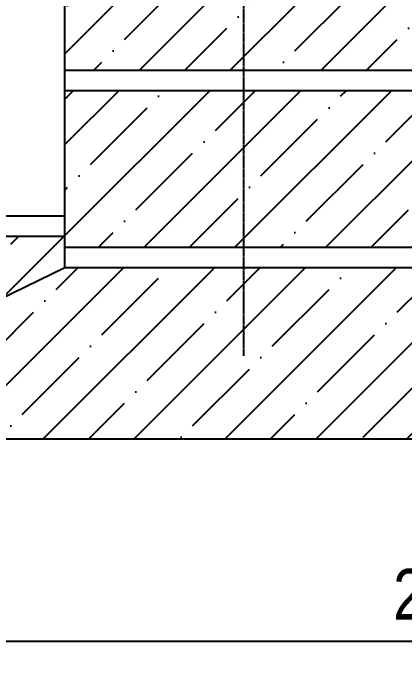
# Model space of a CAD drawing. Header units: millimetres. Extents: x -229914 to 856942, y -268655 to 87212.
# Drawn here: x 402479 to 404413, y -149037 to -145734 of the extents above; entities that cross this region are included whole.
import ezdxf

# ---------------------------------------------------------------- set-up
doc = ezdxf.new("R2010")
doc.units = ezdxf.units.MM
doc.linetypes.add('DASHDOT_axis', pattern=[24, 20, -1.5, 1, -1.5])
doc.styles.add('_ТЕКСТОВЫЙ', font='arial.ttf', dxfattribs={"width": 0.8})
doc.dimstyles.new('_GOST(Annotative)', dxfattribs={"dimscale": 100, "dimtxt": 2.5, "dimasz": 2.5, "dimexe": 2, "dimexo": 2, "dimgap": 0.8, "dimtad": 1, "dimtxsty": '_ТЕКСТОВЫЙ', "dimblk": 'OBLIQUE', "dimcen": 2.5, "dimdle": 2, "dimaunit": 1, "dimadec": 0, "dimazin": 0, "dimtfac": 1, "dimtmove": 1, "dimatfit": 3, "dimldrblk": 'DOT', "dimfxl": 1, "dimarcsym": 2})

# ---------------------------------------------------------------- blocks, each defined once
blk = doc.blocks.new('_Oblique')
at = {"color": 0, "linetype": 'ByBlock', "lineweight": -2}
blk.add_line((-0.5, -0.5), (0.5, 0.5), dxfattribs=at)
blk = doc.blocks.new('*D1050')
at = {"color": 0, "lineweight": -2, "transparency": 16777216}
for p, q in [((406243.1, -147717.5), (406243.1, -149037.1)), ((402021.4, -147787), (402021.4, -149037.1)), ((401821.4, -148837.1), (406443.1, -148837.1))]:
    blk.add_line(p, q, dxfattribs=at)
at = {"layer": 'Defpoints', "color": 0, "transparency": 16777216}
for p in [(406243.1, -147517.5), (402021.4, -147587), (406243.1, -148837.1)]:
    blk.add_point(p, dxfattribs=at)
at = {"color": 0, "lineweight": -2, "transparency": 16777216, "xscale": 250, "yscale": 250, "zscale": 250, "rotation": 180}
blk.add_blockref('_Oblique', (402021.4, -148837.1), dxfattribs=at)
at = {"color": 0, "lineweight": -2, "transparency": 16777216, "xscale": 250, "yscale": 250, "zscale": 250}
blk.add_blockref('_Oblique', (406243.1, -148837.1), dxfattribs=at)
at = {"color": 0, "transparency": 16777216, "insert": (404666.9, -148606.9), "char_height": 250, "attachment_point": 5, "style": '_ТЕКСТОВЫЙ'}
blk.add_mtext('2400', dxfattribs=at)
blk = doc.blocks.new('_Dot')
at = {"color": 0, "linetype": 'ByBlock', "lineweight": -2}
blk.add_line((-0.5, 0), (-1, 0), dxfattribs=at)
at = {"color": 0, "linetype": 'ByBlock', "lineweight": 25, "const_width": 0.5}
blk.add_lwpolyline([(-0.25, 0, 1), (0.25, 0, 1)], format="xyb", close=True, dxfattribs=at)

msp = doc.modelspace()

# ---------------------------------------------------------------- hatches: boundary and pattern name
at = {"lineweight": 25}
h = msp.add_hatch(dxfattribs=at)
h.set_pattern_fill('ANSI35', color=256, scale=50.022034)
h.set_pattern_definition([(45, (405779.6, -155914.95), (-224.605, 224.605), []), (45, (406004.2, -155914.95), (-224.605, 224.605), [397.05, -79.41, 0, -79.41])])
h.paths.add_polyline_path([(402021.37116, -147336.90418), (402021.37116, -147837.12452), (406243.13148, -147837.12452), (406243.13148, -147336.90418), (405530.77779, -146990.22095), (402733.72485, -146990.22095)])
h.paths.add_polyline_path([(399956.47671, -146836.68384), (399956.47671, -147136.81604), (402432.50591, -147136.81604), (402733.72485, -146990.22095), (402733.72485, -146836.68384)])
h.paths.add_polyline_path([(405530.77779, -146890.17688), (405530.77779, -146114.83535), (402733.72485, -146114.83535), (402733.72485, -146890.17688)])
h.paths.add_polyline_path([(405530.77779, -146014.79128), (405530.77779, -145239.44975), (402733.72485, -145239.44975), (402733.72485, -146014.79128)])
h.paths.add_polyline_path([(405530.77779, -145139.40569), (405530.77779, -144264.02009), (402733.72485, -144264.02009), (402733.72485, -145139.40569)])

# ---------------------------------------------------------------- linework, layer by layer
for p, q in [((402733.72485, -146014.79128), (405530.77779, -146014.79128)), ((402733.72485, -146114.83535), (405530.77779, -146114.83535)), ((402733.72485, -146736.63977), (399956.47671, -146736.63977)), ((402733.72485, -146836.68384), (399956.47671, -146836.68384)), ((402733.72485, -146890.17688), (405530.77779, -146890.17688)), ((402733.72485, -146990.22095), (405530.77779, -146990.22095)), ((402021.37116, -147837.12452), (406243.13148, -147837.12452))]:
    msp.add_line(p, q, dxfattribs=at)
at = {"linetype": 'DASHDOT_axis', "lineweight": 25}
msp.add_lwpolyline([(403615.97184, -128912.58369), (403615.97184, -147427.38264)], dxfattribs=at)
at = {"lineweight": 25}
for points in [[(402733.72485, -146990.22095), (402733.72485, -144264.02009)], [(402021.37116, -147837.12452), (402021.37116, -147336.90418), (402733.72485, -146990.22095)]]:
    msp.add_lwpolyline(points, dxfattribs=at)

# ---------------------------------------------------------------- dimensions: what is measured, and where the dimension line sits
dim = msp.add_linear_dim(base=(406243.13148, -148837.12452), p1=(402021.37116, -147587.01435), p2=(406243.13148, -147517.4563), text='2400', dimstyle='_GOST(Annotative)', override={"dimtmove": 2})
dim.commit()
dim.dimension.update_dxf_attribs({"geometry": '*D1050', "text_midpoint": (404666.85144, -148606.88577), "dimtype": 160})

doc.saveas('drawing.dxf')
